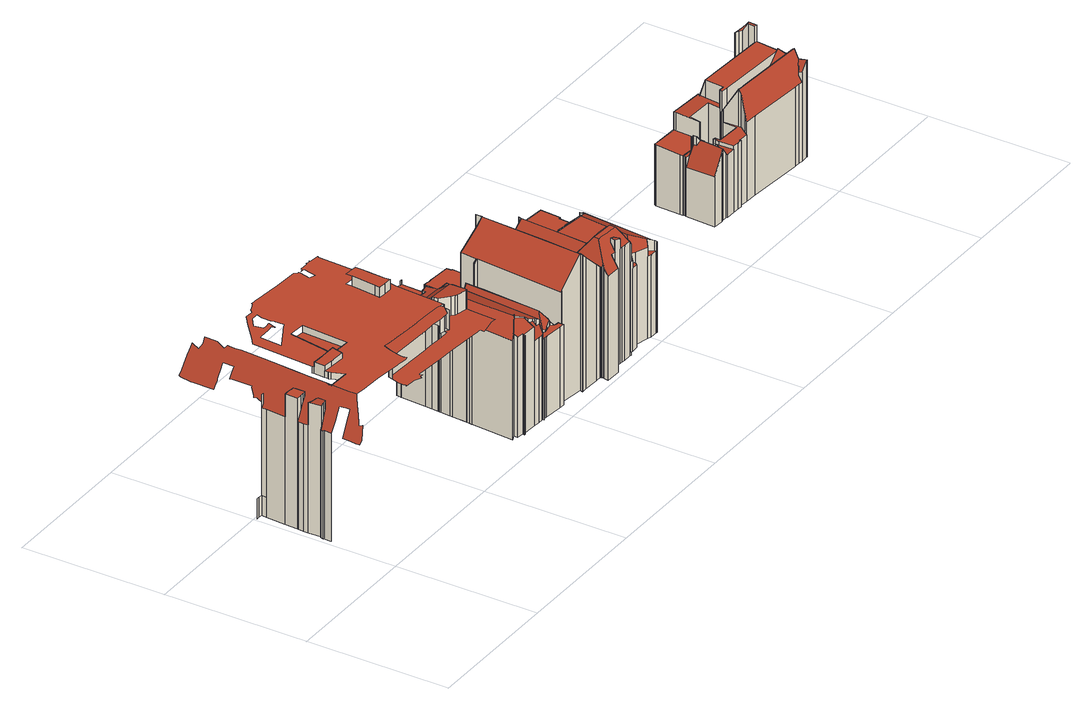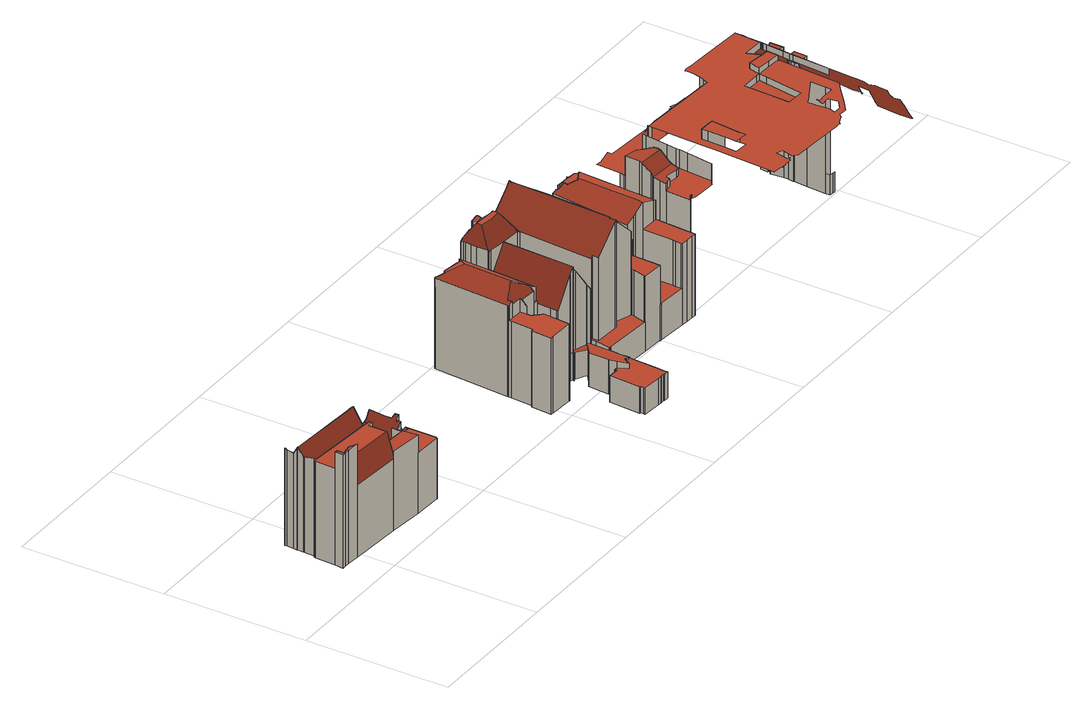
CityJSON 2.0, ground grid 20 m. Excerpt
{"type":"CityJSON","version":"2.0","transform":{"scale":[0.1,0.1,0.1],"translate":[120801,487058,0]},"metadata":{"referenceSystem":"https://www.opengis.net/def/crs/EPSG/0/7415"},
"CityObjects":{
"building1":{"type":"Building","attributes":{"dak_type":"slanted","data_area":2191.54,"data_coverage":0.922,"geconstateerd":false,"gid":14482971,"h_dak_50p":20.48,"h_dak_70p":23.09,"h_dak_max":25.31,"h_dak_min":1.17,"h_maaiveld":0.557,"kas_warenhuis":false,"lod11_replace":false,"ondergronds_type":"above ground","oorspronkelijkbouwjaar":1956,"pw_actueel":"yes","pw_bron":"ahn3","reconstructie_methode":"tudelft3d-geoflow","reconstruction_skipped":false,"rmse_lod12":7.93,"rmse_lod13":3.22,"rmse_lod22":0.516,"rn":1,"status":"Pand in gebruik","t_run":7110.3,"val3dity_codes_lod12":"[104]","val3dity_codes_lod13":"[104]","val3dity_codes_lod22":"[303]"},"children":["building1-1"]},
"building1-1":{"type":"BuildingPart","parents":["building1"],"geometry":[{"type":"MultiSurface","lod":"2.2","boundaries":[[[0,1,2,3]],[[4,5,1,0]],[[6,7,5,4]],[[8,9,7,6]],[[10,11,12,9,8,13]],[[13,8,14,15]],[[14,16,15]],[[17,18,12,11]],[[19,20,11,10]],[[21,22,18,17]],[[15,16,23,24]],[[25,26,27,19,10,13,15,24]],[[28,29,22,21]],[[29,28,30]],[[24,23,31,25]],[[27,32,20,19]],[[30,28,33,34]],[[35,36,37,29,30]],[[25,31,38,26]],[[26,38,32,27]],[[39,40,36,35]],[[34,33,41,42]],[[43,44,45,46]],[[47,48,40,39]],[[49,50,51,37,36]],[[35,30,34,42,52,53,54,55,56,57,47,39]],[[42,41,58,52]],[[57,59,48,47]],[[46,45,60,61]],[[62,63,64,65]],[[65,64,66,67]],[[52,58,68,53]],[[67,66,69,70]],[[61,60,51,50]],[[71,61,50,49]],[[56,72,59,57]],[[70,69,73,74]],[[53,68,75,54]],[[55,76,72,56]],[[77,71,78,79]],[[75,68,58,41,33,28,21,17,11,20,32,38,31,23,16,14,8,6,4,0,3,80,81,82,83,84,85,86,87,88,89,90,91,92,93,94,95,96,97,98,99,100,101,102,103,104,105,62,65,67,70,74,106,107,108,109,110,111,112,113,114,115,116,117,118,119,120,121,122,123,124,125,126,127,128,129,130,131,132,133,134,135,136,137,138,139,140,141,142,143,144,145,146,147,148,78,71,49,36,40,48,59,72,76,149]],[[54,75,149,55]],[[149,76,55]],[[74,73,150,106]],[[106,150,151,107]],[[152,153,63,62]],[[107,151,154,108]],[[108,154,155,109]],[[156,157,158,159]],[[159,158,160,161]],[[162,163,157,156]],[[161,160,153,152]],[[164,165,166,163,162,167]],[[168,169,166,165]],[[167,162,170,171]],[[172,173,165,164]],[[167,171,174,175,172,164]],[[171,170,176,174]],[[175,177,173,172]],[[174,176,177,175]],[[177,178,179,180]],[[181,182,178,177]],[[180,179,183,184]],[[185,186,182,181]],[[183,179,178,182,186,187]],[[188,189,190,191,192]],[[192,191,193]],[[191,190,194,195]],[[196,187,186,185]],[[195,194,197,198]],[[199,200,201,202,203,204,205,206,207,208,209,210,211,212,213,214,215,216,217,218,219,220,221,222,223,224,225,226,227,228,229,230,231,232,233,234,235,236,168,165,173,177,176,170,162,156,159,161,152,62,105,104,103,102,237,238,239,240,241,242,243,244,245,246,247,248,249,188,192,193,250,251,252,253,254,255,256,257,258,259,260,261,262,263],[264,265,266,267,268,269,270,271,272,273,274],[275,276,277,278,279,280,281,282,283,284,285,286,287,288,289,290,291,292,293,294,295,296,297,298,299,300,301,302,303],[177,180,184,196,185,181]],[[304,305,254,253,252,251,250,193,191,195,198,306,307]],[[308,270,269,309]],[[310,311,312,313,314,315,316,197,194,190,189,317,318,319,320,321,322,323,324,325,326,327,328,329,330,331,332,333,334,335,336,337,338,339,340,341,342,343,344,345,346,347,348,349,350,351,352,353,354,355,356,357,358,359,360,361,362,363,364,365,366,367,368,369,370,371]],[[309,269,268,372]],[[305,313,373,254]],[[254,373,374,255]],[[374,373,313]],[[255,374,313,305,375]],[[376,271,270,308]],[[377,311,310,378]],[[372,268,267,379]],[[378,310,371,380]],[[381,382,383,376,308,309,372,379,384,385,386]],[[379,267,266,384]],[[384,266,265,385]],[[380,371,370,387]],[[387,370,369,388]],[[388,369,368,389]],[[390,347,346,391]],[[392,348,347,390]],[[393,349,348,392]],[[391,346,345,394]],[[395,350,349,393]],[[389,368,367,396]],[[397,351,350,395]],[[394,345,344,398]],[[399,352,351,397]],[[398,344,343,400]],[[401,353,352,399]],[[396,367,366,402]],[[391,394,398,400,403,404,405,406,407,393,392,390]],[[400,343,342,403]],[[408,354,353,401]],[[339,409,410,340]],[[403,342,341,404]],[[340,410,411,341]],[[404,341,411,412,405]],[[413,414,415,416,417,397,395,393,407,406]],[[416,415,418,419,420,421,408,401,399,397,417]],[[405,412,422,406]],[[421,355,354,408]],[[406,422,423,413]],[[413,423,424,414]],[[420,356,355,421]],[[414,424,425,415]],[[415,425,426,418]],[[419,357,356,420]],[[418,426,427,357,419]],[[357,427,428,358]],[[429,360,359,430]],[[430,359,358,431]],[[431,358,428,432,433]]],"semantics":{"surfaces":[{"type":"WallSurface","on_footprint_edge":true},{"type":"WallSurface","on_footprint_edge":false},{"type":"RoofSurface"}],"values":[0,0,0,0,0,1,1,0,1,0,1,2,0,0,1,1,1,0,1,1,1,1,0,1,0,2,1,1,0,1,1,1,1,0,1,1,1,1,1,1,2,1,1,1,1,1,1,1,1,1,1,1,1,1,1,1,2,1,1,1,1,1,1,1,2,1,1,1,1,1,2,2,1,2,1,1,1,2,1,1,1,1,1,2,1,1,1,1,1,1,1,1,1,1,1,1,1,1,1,1,1,2,1,1,0,1,0,0,2,2,0,1,0,0,1,0,0,1,0,0,1,1,0]}}]},
"building2":{"type":"Building","attributes":{"dak_type":"slanted","data_area":121.16,"data_coverage":0.764,"geconstateerd":false,"gid":16989285,"h_dak_50p":13.9,"h_dak_70p":15.12,"h_dak_max":15.98,"h_dak_min":5.59,"h_maaiveld":0.616,"kas_warenhuis":false,"lod11_replace":false,"ondergronds_type":"above ground","oorspronkelijkbouwjaar":1005,"pw_actueel":"yes","pw_bron":"ahn3","reconstructie_methode":"tudelft3d-geoflow","reconstruction_skipped":false,"rmse_lod12":3.34,"rmse_lod13":1.55,"rmse_lod22":0.147,"rn":1,"status":"Pand in gebruik","t_run":275.49,"val3dity_codes_lod12":"[]","val3dity_codes_lod13":"[]","val3dity_codes_lod22":"[]"},"children":["building2-1"]},
"building2-1":{"type":"BuildingPart","parents":["building2"],"geometry":[{"type":"Solid","lod":"2.2","boundaries":[[[[434,435,436,437,438,439,440,441,442,443,444,445,446,447,448,449,450,451,452,453,454,455,456,457,458,459,460,461,462,463,464,465,466,467,468,469,470,471,472,473,474,475,476]],[[477,478,479]],[[480,436,435,481]],[[481,435,434,482]],[[483,442,441,484]],[[485,475,474,486]],[[487,457,456,488]],[[489,462,461,490]],[[488,456,455,491]],[[492,493,494,495]],[[496,440,439,497,498]],[[486,474,473,499]],[[500,464,463,501]],[[502,503,504,505]],[[506,507,503,502]],[[508,472,471,509]],[[482,434,476,510]],[[511,438,437,512]],[[513,514,515,516]],[[517,518,519,520,521]],[[520,519,522,523]],[[524,448,447,515]],[[525,449,448,524]],[[526,443,442,483]],[[527,528,529]],[[530,531,529]],[[516,515,447,446,532]],[[533,453,452,534]],[[523,522,493,492]],[[495,494,535,536]],[[498,497,537,538]],[[538,537,539,540]],[[534,452,451,541]],[[541,451,450,542]],[[491,455,454,535]],[[543,544,545,546]],[[544,459,458,547]],[[510,476,475,485]],[[548,549,550,551]],[[552,553,554]],[[555,556,557,558]],[[559,560,556,555,561]],[[542,450,449,525]],[[562,563,564,565,505,566]],[[567,460,459,544,543]],[[521,520,568,569]],[[565,564,570]],[[571,572,570]],[[573,445,444,574]],[[558,557,540,575]],[[561,555,576]],[[512,437,436,480,577]],[[578,579,580,581]],[[479,478,563,562]],[[582,583,528,527]],[[497,439,438,511]],[[584,585,586]],[[575,540,539,587,588]],[[574,444,443,526]],[[577,480,579,578]],[[589,590,518,517]],[[566,505,504,590,589]],[[569,568,514,513]],[[547,458,457,487]],[[581,580,564,563]],[[551,550,591,592]],[[588,587,552,554]],[[554,553,478,477]],[[490,461,460,567]],[[532,446,445,573]],[[586,585,560,559]],[[484,441,440,496]],[[572,571,593,594]],[[594,593,595,596]],[[596,595,549,548]],[[499,473,472,508]],[[597,465,464,500]],[[598,466,465,597]],[[599,467,466,598]],[[546,545,507,506]],[[592,591,600,601]],[[601,600,531,530]],[[583,470,469,602]],[[509,471,470,583,582]],[[603,468,467,599]],[[602,469,468,603]],[[536,535,454,453,533]],[[501,463,462,489]],[[497,511,512,577,578,581,563,478,553,552,587,539,537]],[[518,590,504,503,507,545,544,547,487,488,491,535,494,493,522,519]],[[604,605,576,555,558,575,588,554,477,479,562,566,589,517,521,606]],[[561,576,605,604,606,521,569,513,516,532,573,607,584,586,559]],[[556,560,585,584,607,573,574,526,483,484,496,498,538,540,557]],[[594,608,609,610,611,612,613,489,490,567,543,546,506,502,505,565,570,572]],[[548,551,592,614,615,609,608,594,596]],[[598,597,500,501,489,613,612,611,610,609,615,614,592,601,530,529,528,583,602,603,599]],[[509,582,527,529,531,600,591,550,549,595,593,571,570,564,580,579,480,481,482,510,485,486,499,508]],[[520,523,492,495,536,533,534,541,542,525,524,515,514,568]]]],"semantics":{"surfaces":[{"type":"GroundSurface"},{"type":"WallSurface","on_footprint_edge":false},{"type":"WallSurface","on_footprint_edge":true},{"type":"RoofSurface"}],"values":[[0,1,2,2,2,2,2,2,2,1,2,2,2,1,1,2,2,2,1,1,1,2,2,2,1,1,2,2,1,1,1,1,2,2,2,1,2,2,1,1,1,1,2,1,2,1,1,1,2,1,1,2,1,1,1,2,1,1,2,1,1,1,1,2,1,1,1,1,2,2,1,2,1,1,1,2,2,2,2,1,1,1,2,2,2,2,2,2,3,3,3,3,3,3,3,3,3,3]]}}]},
"building3":{"type":"Building","attributes":{"dak_type":"slanted","data_area":125.99,"data_coverage":0.884,"geconstateerd":false,"gid":14483320,"h_dak_50p":17.8,"h_dak_70p":18.67,"h_dak_max":21.14,"h_dak_min":4.75,"h_maaiveld":0.685,"kas_warenhuis":false,"lod11_replace":false,"ondergronds_type":"above ground","oorspronkelijkbouwjaar":1005,"pw_actueel":"yes","pw_bron":"ahn3","reconstructie_methode":"tudelft3d-geoflow","reconstruction_skipped":false,"rmse_lod12":5,"rmse_lod13":1.12,"rmse_lod22":0.121,"rn":1,"status":"Pand in gebruik","t_run":194.54,"val3dity_codes_lod12":"[]","val3dity_codes_lod13":"[]","val3dity_codes_lod22":"[]"},"children":["building3-1"]},
"building3-1":{"type":"BuildingPart","parents":["building3"],"geometry":[{"type":"Solid","lod":"2.2","boundaries":[[[[616,617,618,619,620,621,622,623,624,625,626,627,628,629,630,631,632,633,634,635,636,637,638,639]],[[640,638,637,641]],[[642,639,638,640]],[[643,633,632,644]],[[644,632,631,645,646]],[[641,637,636,647]],[[646,645,648,649]],[[650,616,639,642]],[[651,652,653,654]],[[649,648,655]],[[655,648,656,657]],[[658,619,618,659]],[[659,618,617,660]],[[661,621,620,662]],[[663,625,624,664]],[[665,629,628,666]],[[666,628,627,667]],[[668,630,629,665]],[[669,670,671,672]],[[673,674,675,676]],[[676,675,652,651]],[[645,631,630,668]],[[677,622,621,661]],[[664,624,623,678]],[[679,680,662,681]],[[682,635,634,683]],[[647,636,635,682]],[[683,634,633,643]],[[684,669,685,686]],[[654,653,670,669,684]],[[672,671,687,688]],[[688,687,689,690]],[[657,656,674,673]],[[667,627,626,691]],[[660,617,616,650]],[[678,623,622,677]],[[686,685,680,679]],[[692,691,626,625,663]],[[690,689,691,692]],[[681,662,620,619,658]],[[693,651,654,684,686,679,681,658,659,660,650,694,695]],[[672,688,690,692,663,664,678,677,661,662,680,685,669]],[[666,667,691,689,687,671,670,653,652,675,674,656,648,645,668,665]],[[657,673,676,651,693,695,694,650,642,640,641,647,682,683,643,644,646,649,655]]]],"semantics":{"surfaces":[{"type":"GroundSurface"},{"type":"WallSurface","on_footprint_edge":true},{"type":"WallSurface","on_footprint_edge":false},{"type":"RoofSurface"}],"values":[[0,1,1,1,1,1,2,1,2,2,2,1,1,1,1,1,1,1,2,2,2,1,1,1,2,1,1,1,2,2,2,2,2,1,1,1,2,1,2,1,3,3,3,3]]}}]},
"building4":{"type":"Building","attributes":{"dak_type":"slanted","data_area":114.53,"data_coverage":0.864,"geconstateerd":false,"gid":17598503,"h_dak_50p":13.79,"h_dak_70p":15.55,"h_dak_max":18.93,"h_dak_min":4.31,"h_maaiveld":0.749,"kas_warenhuis":false,"lod11_replace":false,"ondergronds_type":"above ground","oorspronkelijkbouwjaar":1005,"pw_actueel":"yes","pw_bron":"ahn3","reconstructie_methode":"tudelft3d-geoflow","reconstruction_skipped":false,"rmse_lod12":6.41,"rmse_lod13":1.61,"rmse_lod22":0.154,"rn":1,"status":"Pand in gebruik","t_run":325.59,"val3dity_codes_lod12":"[]","val3dity_codes_lod13":"[]","val3dity_codes_lod22":"[]"},"children":["building4-1"]},
"building4-1":{"type":"BuildingPart","parents":["building4"],"geometry":[{"type":"Solid","lod":"2.2","boundaries":[[[[696,697,631,698,699,700,701,702,703,704,705,706,707,708,709,710,711,712,713,714,715,716,717,718,719,720,721,722,723,724,725,726,727,728,729,730,731,732,733,734,735,736,737,738,739,740,741,742,743,744,745,746,747,748,749,750,751,752,753,754,755,756,757,758]],[[759,745,744,760]],[[761,762,763,764]],[[765,716,715,766]],[[767,708,707,768]],[[769,770,746,745,759,771]],[[772,748,747,773]],[[774,724,723,775]],[[775,723,722,776]],[[771,759,777,778]],[[779,739,738,780]],[[781,749,748,772]],[[760,744,743,782]],[[783,784,785,786]],[[787,788,789,790]],[[782,743,742,791]],[[791,742,741,792]],[[792,741,740,793]],[[794,734,733,795]],[[796,736,735,797,798]],[[799,752,751,800]],[[800,751,750,801]],[[802,712,711,803]],[[786,785,804,805]],[[793,740,739,779]],[[806,705,704,807]],[[808,753,752,799]],[[809,754,753,808]],[[773,747,746,770]],[[764,763,770,769]],[[810,731,730,811]],[[811,730,729,812]],[[813,814,815,816]],[[817,699,698,818]],[[819,756,755,820]],[[805,804,821,822]],[[823,824,825]],[[797,735,734,794]],[[824,823,784,783]],[[826,737,736,796]],[[827,828,829,830]],[[831,703,702,832]],[[820,755,754,809]],[[833,757,756,819]],[[822,821,758,757,833]],[[807,704,703,831]],[[834,706,705,806]],[[835,836,837,838]],[[839,840,836,835]],[[841,842,840,839]],[[843,844,842,841]],[[845,701,700,846]],[[847,848,849,850]],[[851,721,720,848,847]],[[848,720,719,852]],[[852,719,718,853]],[[854,717,716,765]],[[855,810,856,857]],[[795,733,732,858]],[[768,707,706,834]],[[859,709,708,767]],[[803,711,710,860]],[[860,710,709,859]],[[853,718,717,854]],[[846,700,699,817]],[[861,862,863,864]],[[865,866,862,861]],[[867,863,868,869]],[[864,863,867,870]],[[871,872,866,865]],[[857,856,872,871]],[[816,815,725,724,774]],[[873,726,725,815]],[[790,789,631,697,874]],[[874,697,696,875]],[[876,877,788,787]],[[870,867,877,876]],[[875,696,758,821]],[[878,832,702,701,845]],[[858,732,731,810,855]],[[776,722,721,851]],[[869,868,814,813]],[[879,727,726,873]],[[812,729,728,880]],[[880,728,727,879]],[[818,698,631,789]],[[830,829,825]],[[881,882,832,878]],[[838,837,882,881]],[[801,750,749,781]],[[883,714,713,884]],[[766,715,714,883]],[[884,713,712,802]],[[850,849,844,843]],[[798,797,828,827]],[[780,738,737,826]],[[885,886,762,761]],[[887,888,886,885]],[[778,777,888,887]],[[889,890,891,892,893,894,791,792,793,779,780,826,796,895,896]],[[893,892,891,890,897,898,899,900,901,902,903,904,905,799,800,801,781,772,773,770,763,762,886,888,777,759,760,782,791,894]],[[798,827,830,825,824,783,906,907,908,909,910,911,912,889,896,895,796]],[[833,819,820,809,808,799,905,904,913,907,906,783,786,805,822]],[[806,807,831,832,882,837,836,840,842,844,849,848,852,853,854,765,766,883,884,802,803,860,859,767,768,834]],[[864,870,876,787,790,874,875,821,804,785,784,823,825,914,865,861]],[[846,817,818,789,788,877,867,869,813,816,774,775,776,851,847,850,843,841,839,835,838,881,878,845]],[[855,857,871,865,914,825,829,828,797,794,795,858]],[[866,872,856,810,811,812,880,879,873,815,814,868,863,862]],[[902,901,900,899,898,897,890,889,912,911,910,909,908,907,913,904,903]],[[778,887,885,761,764,769,771]]]],"semantics":{"surfaces":[{"type":"GroundSurface"},{"type":"WallSurface","on_footprint_edge":true},{"type":"WallSurface","on_footprint_edge":false},{"type":"RoofSurface"}],"values":[[0,1,2,1,1,1,1,1,1,2,1,1,1,2,2,1,1,1,1,1,1,1,1,2,1,1,1,1,1,2,1,1,2,1,1,2,2,1,2,1,2,1,1,1,1,1,1,2,2,2,2,1,2,1,1,1,1,2,1,1,1,1,1,1,1,2,2,2,2,2,2,1,1,1,1,2,2,1,1,1,1,2,1,1,1,1,2,2,2,1,1,1,1,2,2,1,2,2,2,3,3,3,3,3,3,3,3,3,3,3]]}}]},
"building5":{"type":"Building","attributes":{"dak_type":"slanted","data_area":65.52,"data_coverage":0.816,"geconstateerd":false,"gid":17598280,"h_dak_50p":14.44,"h_dak_70p":14.78,"h_dak_max":15.61,"h_dak_min":11.95,"h_maaiveld":1.33,"kas_warenhuis":false,"lod11_replace":false,"ondergronds_type":"above ground","oorspronkelijkbouwjaar":1005,"pw_actueel":"yes","pw_bron":"ahn3","reconstructie_methode":"tudelft3d-geoflow","reconstruction_skipped":false,"rmse_lod12":1.54,"rmse_lod13":2.24,"rmse_lod22":0.266,"rn":1,"status":"Pand in gebruik","t_run":149.98,"val3dity_codes_lod12":"[]","val3dity_codes_lod13":"[]","val3dity_codes_lod22":"[]"},"children":["building5-1"]},
"building5-1":{"type":"BuildingPart","parents":["building5"],"geometry":[{"type":"Solid","lod":"2.2","boundaries":[[[[915,916,917,918,919,920,921,922,923,924,925,926,927,928,929,930,931,932,933,934,935,936,937,938,939,940,941,942,943]],[[944,939,938,945]],[[945,938,937,946]],[[947,919,918,948]],[[949,950,948,951]],[[952,953,954]],[[955,920,919,947]],[[956,921,920,955,957]],[[958,959,960,961]],[[959,917,916,962]],[[951,948,918,917,959,958]],[[963,915,943,964]],[[965,925,924,966,967]],[[968,934,933,969]],[[946,937,936,970]],[[971,972,973,974]],[[974,973,926,925,965]],[[975,976,977,978,979]],[[980,942,941,981]],[[953,952,982]],[[979,978,983]],[[984,940,939,944]],[[985,984,976,975]],[[981,941,940,984,985]],[[970,936,935,986]],[[987,929,928,988]],[[988,928,927,989]],[[989,927,926,973]],[[990,923,922,991]],[[986,935,934,968]],[[957,955,950,949]],[[992,932,931,993]],[[994,991,922,921,956]],[[995,996,991,994]],[[997,998,996,995,999]],[[999,995,982]],[[966,924,923,990]],[[967,966,998,997]],[[1000,930,929,987]],[[993,931,930,1000]],[[1001,1002,964,1003]],[[962,916,915,963]],[[961,960,1002,1001]],[[1003,964,943,942,980]],[[978,977,972,971]],[[969,933,932,992]],[[949,951,958,961,1004]],[[954,1005,983,978,971,974,965,967,997,999,982,952]],[[950,955,947,948]],[[995,994,956,957,949,1004,1006,953,982]],[[996,998,966,990,991]],[[1002,960,959,962,963,964]],[[961,1001,1003,980,981,985,975,979,983,1005,954,953,1006,1004]],[[1000,987,988,989,973,972,977,976,984,944,945,946,970,986,968,969,992,993]]]],"semantics":{"surfaces":[{"type":"GroundSurface"},{"type":"WallSurface","on_footprint_edge":true},{"type":"WallSurface","on_footprint_edge":false},{"type":"RoofSurface"}],"values":[[0,1,1,1,2,2,1,1,2,1,1,1,1,1,1,2,1,2,1,2,2,1,2,1,1,1,1,1,1,1,2,1,1,2,2,2,1,2,1,1,2,1,2,1,2,1,3,3,3,3,3,3,3,3]]}}]},
"building6":{"type":"Building","attributes":{"dak_type":"slanted","data_area":61.42,"data_coverage":0.791,"geconstateerd":false,"gid":17598272,"h_dak_50p":13.33,"h_dak_70p":14.17,"h_dak_max":15.93,"h_dak_min":7.83,"h_maaiveld":1.16,"kas_warenhuis":false,"lod11_replace":false,"ondergronds_type":"above ground","oorspronkelijkbouwjaar":1005,"pw_actueel":"yes","pw_bron":"ahn3","reconstructie_methode":"tudelft3d-geoflow","reconstruction_skipped":false,"rmse_lod12":2.34,"rmse_lod13":1.07,"rmse_lod22":0.102,"rn":1,"status":"Pand in gebruik","t_run":173.21,"val3dity_codes_lod12":"[]","val3dity_codes_lod13":"[]","val3dity_codes_lod22":"[]"},"children":["building6-1"]},
"building6-1":{"type":"BuildingPart","parents":["building6"],"geometry":[{"type":"Solid","lod":"2.2","boundaries":[[[[1007,1008,1009,1010,1011,1012,1013,1014,1015,1016,1017,1018,1019,1020,1021,1022,1023,1024,1025,1026,1027,1028,1029,1030,1031,1032,1033,1034,1035,1036,1037,1038,1039,1040,1041,1042,1043,1044,1045,1046,1047,1048,1049]],[[1050,1019,1018,1051]],[[1052,1053,1054,1055]],[[1056,1057,1053,1052]],[[1058,1059,1060]],[[1061,1039,1038,1062]],[[1063,1022,1021,1064]],[[1065,1046,1045,1066]],[[1067,1029,1028,1068]],[[1069,1048,1047,1070,1071]],[[1071,1070,1072,1073]],[[1074,1024,1023,1075]],[[1076,1077,1059,1058]],[[1078,1020,1019,1050]],[[1064,1021,1020,1078]],[[1079,1049,1048,1069]],[[1080,1031,1030,1081]],[[1082,1044,1043,1083]],[[1084,1067,1085,1086]],[[1087,1088,1089,1090,1091]],[[1068,1028,1027,1092]],[[1090,1089,1077,1076]],[[1093,1037,1036,1094]],[[1062,1038,1037,1093]],[[1095,1096,1075,1097]],[[1098,1008,1007,1099]],[[1099,1007,1049,1079]],[[1100,1032,1031,1080]],[[1094,1036,1035,1101,1102]],[[1103,1017,1016,1104]],[[1105,1010,1009,1106]],[[1107,1051,1018,1017,1103]],[[1055,1054,1051,1107]],[[1104,1016,1015,1108]],[[1109,1110,1111,1112]],[[1112,1111,1113,1114,1115]],[[1114,1113,1116]],[[1117,1033,1032,1100]],[[1118,1119,1120,1121]],[[1122,1123,1119,1118]],[[1108,1015,1014,1120]],[[1124,1010,1105]],[[1125,1011,1010,1124,1105]],[[1105,1124,1123,1122]],[[1106,1009,1008,1098]],[[1126,1041,1040,1127]],[[1128,1129,1130]],[[1091,1090,1131,1132]],[[1102,1101,1110,1109]],[[1092,1027,1026,1133]],[[1115,1114,1129,1128]],[[1101,1035,1034,1134]],[[1135,1136,1057,1056]],[[1070,1047,1046,1065]],[[1073,1072,1137]],[[1133,1026,1025,1138]],[[1066,1045,1044,1082,1139]],[[1139,1082,1136,1135]],[[1081,1030,1029,1067,1084]],[[1086,1085,1116]],[[1138,1025,1024,1074]],[[1097,1075,1023,1022,1063]],[[1140,1013,1012,1141]],[[1121,1120,1014,1013,1140]],[[1141,1012,1011,1125]],[[1132,1131,1096,1095]],[[1134,1034,1033,1117]],[[1127,1040,1039,1061]],[[1142,1143,1088,1087]],[[1144,1126,1143,1142]],[[1145,1042,1041,1126,1144]],[[1083,1043,1042,1145]],[[1091,1132,1095,1097,1063,1064,1078,1050,1051,1054,1053,1057,1136,1082,1083,1145,1144,1142,1087]],[[1130,1129,1114,1116,1085,1067,1068,1092,1133,1146,1147]],[[1073,1137,1099,1079,1069,1071]],[[1137,1072,1070,1065,1066,1139,1135,1056,1148,1149,1150,1151,1098,1099]],[[1103,1104,1108,1120,1119,1123,1124,1105,1106,1098,1151,1150,1149,1148,1056,1052,1055,1107]],[[1152,1074,1075,1096,1131,1090,1076,1058,1060]],[[1141,1125,1105,1122,1118,1121,1140]],[[1134,1117,1100,1080,1081,1084,1086,1116,1113,1111,1110,1101]],[[1089,1088,1143,1126,1127,1061,1062,1093,1094,1102,1109,1112,1115,1128,1130,1147,1146,1133,1138,1074,1152,1060,1059,1077]]]],"semantics":{"surfaces":[{"type":"GroundSurface"},{"type":"WallSurface","on_footprint_edge":true},{"type":"WallSurface","on_footprint_edge":false},{"type":"RoofSurface"}],"values":[[0,1,2,2,2,1,1,1,1,1,2,1,2,1,1,1,1,1,2,2,1,2,1,1,2,1,1,1,1,1,1,1,2,1,2,2,2,1,2,2,1,1,1,2,1,1,2,2,2,1,2,1,2,1,2,1,1,2,1,2,1,1,1,1,1,2,1,1,2,2,1,1,3,3,3,3,3,3,3,3,3]]}}]},
"building7":{"type":"Building","attributes":{"dak_type":"multiple horizontal","data_area":58.55,"data_coverage":0.788,"geconstateerd":false,"gid":17598274,"h_dak_50p":14.54,"h_dak_70p":14.59,"h_dak_max":17.08,"h_dak_min":9.33,"h_maaiveld":1.13,"kas_warenhuis":false,"lod11_replace":false,"ondergronds_type":"above ground","oorspronkelijkbouwjaar":1005,"pw_actueel":"yes","pw_bron":"ahn3","reconstructie_methode":"tudelft3d-geoflow","reconstruction_skipped":false,"rmse_lod12":2.64,"rmse_lod13":2.23,"rmse_lod22":0.108,"rn":1,"status":"Pand in gebruik","t_run":118.49,"val3dity_codes_lod12":"[]","val3dity_codes_lod13":"[]","val3dity_codes_lod22":"[]"},"children":["building7-1"]},
"building7-1":{"type":"BuildingPart","parents":["building7"],"geometry":[{"type":"Solid","lod":"2.2","boundaries":[[[[1153,1154,1155,1156,1157,1158,1159,1160,1161,1162,1163,1164,1165,1166,1167,1168,1169,1170,1171,1172,1173,1174,1175,1176]],[[1177,1178,1179]],[[1180,1155,1154,1181]],[[1182,1165,1164,1183,1184]],[[1185,1186,1168,1167,1187]],[[1188,1169,1168,1186]],[[1189,1173,1172,1190]],[[1191,1170,1169,1188]],[[1192,1171,1170,1191]],[[1193,1162,1161,1194]],[[1178,1177,1163,1162,1193,1195]],[[1196,1197,1198,1199]],[[1183,1164,1163,1177]],[[1200,1201,1179]],[[1202,1203,1204,1205]],[[1206,1175,1174,1204]],[[1207,1208,1186,1185]],[[1199,1198,1208,1207]],[[1181,1154,1153,1209]],[[1080,1157,1156,1210]],[[1205,1204,1174,1173,1189]],[[1211,1176,1175,1206]],[[1212,1209,1153,1176,1211]],[[1184,1183,1213,1214]],[[1201,1200,1203,1202]],[[1195,1193,1215,1216]],[[1210,1156,1155,1180]],[[1217,1158,1157,1080]],[[1194,1161,1160,1218]],[[1218,1160,1159,1219]],[[1190,1172,1171,1192]],[[1214,1213,1197,1196]],[[1219,1159,1158,1217]],[[1187,1167,1166,1220]],[[1220,1166,1165,1182]],[[1216,1215,1209,1212]],[[1184,1214,1196,1199,1207,1185,1187,1220,1182]],[[1190,1192,1191,1188,1186,1208,1201,1202,1205,1189]],[[1197,1213,1183,1177,1179,1201,1208,1198]],[[1209,1215,1193,1194,1218,1219,1217,1080,1210,1180,1181]],[[1216,1212,1211,1206,1204,1203,1200,1179,1178,1195]]]],"semantics":{"surfaces":[{"type":"GroundSurface"},{"type":"WallSurface","on_footprint_edge":false},{"type":"WallSurface","on_footprint_edge":true},{"type":"RoofSurface"}],"values":[[0,1,2,2,2,2,2,2,2,2,2,1,2,1,1,2,1,1,2,2,2,2,2,1,1,1,2,2,2,2,2,1,2,2,2,1,3,3,3,3,3]]}}]}
},
"vertices":[
[9,105,158],[9,105,6],[8,95,6],[8,95,158],[8,106,157],[8,106,6],[9,110,157],[9,110,6],[11,110,161],[11,110,6],[10,128,189],[10,128,158],[10,128,6],[11,110,190],[16,111,169],[16,111,190],[16,111,170],[10,135,157],[10,135,6],[17,126,189],[17,126,169],[11,142,157],[11,142,6],[22,112,179],[22,112,190],[24,113,190],[25,124,189],[23,125,189],[11,144,157],[11,144,6],[11,144,189],[24,113,183],[23,125,179],[18,144,169],[18,144,189],[12,162,189],[12,162,157],[12,162,6],[25,124,184],[17,162,189],[17,162,165],[23,144,178],[23,144,189],[5,197,34],[5,197,6],[8,197,6],[8,197,34],[19,162,189],[19,162,169],[14,189,157],[14,189,34],[14,189,6],[27,144,189],[29,145,189],[29,158,189],[29,161,189],[24,161,189],[23,162,189],[27,144,184],[23,162,176],[14,196,6],[14,196,34],[37,112,205],[37,112,196],[37,113,196],[37,113,205],[37,114,196],[37,114,205],[29,145,187],[37,116,196],[37,116,205],[14,196,157],[24,161,177],[38,121,196],[38,121,205],[29,158,186],[29,161,185],[14,196,176],[17,196,162],[17,196,176],[17,94,172],[17,94,173],[25,94,187],[25,84,188],[25,80,188],[25,79,188],[15,78,172],[7,78,157],[6,66,157],[6,65,157],[5,58,157],[5,53,157],[8,52,162],[12,54,170],[17,56,177],[17,57,176],[16,59,176],[16,61,175],[17,62,177],[23,66,186],[25,68,190],[32,74,201],[35,76,205],[35,80,205],[35,87,205],[36,93,205],[39,145,205],[40,155,205],[40,160,205],[44,213,205],[46,246,205],[46,254,205],[47,263,205],[47,265,205],[45,268,201],[48,280,205],[49,294,205],[49,298,205],[45,298,198],[41,302,191],[44,313,194],[41,313,190],[36,315,181],[30,316,170],[27,317,164],[23,318,158],[22,315,157],[21,300,156],[21,299,156],[19,267,157],[21,267,160],[25,266,167],[26,266,168],[27,266,170],[31,265,178],[36,265,187],[35,248,187],[31,249,180],[28,250,173],[27,250,173],[27,247,174],[27,237,174],[26,217,175],[25,217,174],[22,213,168],[21,212,166],[20,211,164],[20,207,165],[19,206,165],[29,161,186],[39,145,196],[40,155,196],[67,111,205],[67,111,196],[40,160,196],[44,213,196],[59,131,205],[59,131,196],[59,130,196],[59,130,205],[60,128,196],[60,128,205],[59,136,205],[59,136,196],[60,151,212],[60,151,205],[60,151,196],[59,136,212],[60,154,205],[60,154,196],[72,135,205],[72,135,212],[78,150,212],[78,150,205],[94,133,213],[98,149,213],[94,133,205],[98,149,205],[98,149,196],[100,160,196],[100,160,205],[104,149,205],[104,149,196],[109,214,196],[109,214,205],[129,148,204],[129,148,196],[133,213,195],[141,92,204],[141,92,165],[143,98,165],[143,98,190],[143,98,204],[146,106,204],[148,97,165],[148,97,190],[133,213,205],[218,94,165],[218,94,191],[264,282,204],[262,282,204],[262,284,204],[261,284,204],[260,283,204],[259,283,204],[257,284,204],[256,284,204],[255,284,204],[255,283,204],[254,283,204],[242,283,204],[242,281,204],[237,280,204],[242,279,204],[240,270,204],[238,260,204],[229,264,204],[233,279,204],[233,281,204],[231,281,204],[228,285,204],[203,286,204],[195,287,204],[150,290,205],[147,290,205],[143,291,205],[141,288,205],[131,284,205],[130,284,205],[125,279,205],[124,279,205],[120,280,205],[113,280,205],[111,278,205],[101,270,205],[76,249,205],[65,241,205],[47,75,205],[78,73,205],[114,70,204],[124,70,204],[127,69,204],[130,69,204],[134,69,204],[137,69,204],[137,70,204],[138,70,204],[138,73,204],[137,73,204],[138,81,204],[159,105,204],[203,102,204],[234,100,204],[253,99,204],[260,99,203],[265,98,203],[269,167,204],[270,175,204],[270,189,204],[271,201,204],[272,217,204],[275,279,204],[276,281,204],[266,282,204],[260,211,204],[259,201,204],[258,176,204],[258,168,204],[246,168,204],[236,169,204],[237,176,204],[241,211,204],[241,219,204],[255,218,204],[260,218,204],[111,227,205],[107,225,205],[92,217,205],[81,211,205],[83,239,205],[83,241,205],[86,241,205],[103,241,205],[110,242,205],[111,236,205],[113,242,205],[116,249,205],[116,250,205],[107,249,205],[103,249,205],[101,262,205],[113,271,205],[116,271,205],[120,271,205],[124,271,205],[121,263,205],[121,261,205],[121,251,205],[122,246,205],[122,243,205],[122,242,205],[122,233,205],[115,229,205],[114,229,205],[265,92,192],[265,96,200],[233,93,192],[252,92,192],[237,176,218],[236,169,218],[272,98,165],[271,93,165],[269,94,165],[265,96,165],[265,92,165],[252,92,165],[233,93,165],[138,81,165],[137,73,165],[138,73,165],[138,70,165],[137,70,165],[137,69,165],[152,68,165],[162,64,165],[164,67,165],[168,66,165],[167,70,165],[168,71,165],[188,69,165],[209,68,165],[235,66,165],[286,62,165],[291,62,165],[290,56,165],[311,60,165],[313,60,165],[320,59,165],[320,62,165],[322,93,165],[323,99,165],[323,101,165],[321,101,165],[307,104,165],[304,105,165],[300,109,165],[288,119,165],[287,124,165],[287,127,165],[287,128,165],[289,141,165],[289,145,165],[290,155,165],[295,156,165],[314,153,165],[316,159,165],[323,160,165],[327,161,165],[329,196,165],[328,196,165],[326,196,165],[320,198,165],[308,199,165],[299,199,165],[291,200,165],[286,200,165],[284,198,165],[279,195,165],[276,159,165],[275,147,165],[275,142,165],[274,129,165],[246,168,218],[260,99,164],[265,98,165],[265,96,203],[241,211,218],[271,93,193],[272,98,193],[258,168,218],[274,129,192],[260,218,218],[255,218,218],[241,219,218],[258,176,218],[259,201,218],[260,211,218],[275,142,191],[275,147,191],[276,159,191],[287,124,192],[288,119,192],[287,127,191],[287,128,191],[300,109,192],[289,141,181],[279,195,189],[289,145,178],[304,105,192],[290,155,176],[307,104,192],[295,156,176],[284,198,182],[321,101,192],[323,101,192],[324,121,192],[324,125,191],[323,125,191],[314,153,176],[322,93,6],[323,99,6],[323,101,6],[324,121,6],[325,138,182],[325,140,180],[326,142,178],[325,142,178],[322,143,178],[326,151,176],[327,161,175],[323,160,175],[316,159,175],[324,125,6],[325,138,6],[325,140,6],[326,142,6],[326,151,6],[327,161,6],[329,196,6],[326,196,171],[328,196,171],[329,196,171],[329,197,6],[329,197,171],
[377,26,6],[376,25,6],[376,27,6],[373,27,6],[368,27,6],[358,28,6],[336,29,6],[336,27,6],[335,27,6],[336,30,6],[326,31,6],[326,37,6],[318,33,6],[326,146,6],[329,186,6],[329,192,6],[330,204,6],[332,204,6],[337,203,6],[347,203,6],[357,202,6],[399,199,6],[401,199,6],[400,195,6],[398,161,6],[398,158,6],[398,152,6],[401,152,6],[403,152,6],[420,151,6],[425,150,6],[425,146,6],[420,74,6],[418,41,6],[418,38,6],[417,32,6],[417,31,6],[417,28,6],[417,25,6],[417,23,6],[409,24,6],[383,26,6],[379,26,6],[371,33,148],[371,33,138],[371,33,147],[376,27,119],[376,25,119],[377,26,119],[335,27,145],[336,27,145],[383,26,119],[409,24,119],[400,195,57],[401,199,57],[403,152,142],[401,152,139],[399,199,57],[357,193,120],[357,193,57],[357,200,57],[357,200,120],[336,29,145],[358,28,125],[358,28,145],[417,23,119],[425,150,105],[420,151,113],[388,149,117],[388,149,56],[388,144,56],[388,144,117],[396,149,130],[396,149,56],[417,25,119],[417,28,119],[379,26,119],[368,27,125],[373,27,125],[327,146,147],[327,146,120],[326,146,120],[326,146,146],[370,145,151],[370,145,56],[354,145,56],[354,145,120],[354,145,158],[356,188,57],[356,188,120],[329,186,120],[329,192,120],[336,30,146],[413,31,119],[413,31,114],[410,33,119],[409,33,120],[409,33,119],[318,33,145],[347,203,120],[337,203,120],[357,202,57],[357,202,120],[358,30,129],[358,30,146],[359,37,146],[359,37,149],[332,204,120],[330,204,120],[398,158,133],[398,158,56],[396,157,56],[396,157,130],[398,161,57],[393,33,121],[393,33,119],[396,34,119],[396,34,123],[369,35,144],[369,35,143],[369,35,148],[350,51,157],[350,51,155],[360,43,152],[360,43,153],[348,50,158],[348,50,155],[350,51,159],[376,32,145],[376,32,139],[376,32,119],[376,32,107],[388,144,143],[398,152,133],[332,146,120],[332,146,149],[383,32,119],[384,32,119],[384,32,120],[326,37,149],[326,31,146],[359,37,153],[349,52,158],[376,27,125],[376,28,129],[376,28,119],[376,29,119],[376,29,131],[417,31,119],[417,31,106],[328,38,149],[341,46,153],[341,46,155],[367,36,146],[367,36,149],[375,145,149],[375,145,56],[405,36,119],[405,36,127],[387,35,119],[387,35,124],[391,33,119],[391,33,122],[425,146,105],[420,74,106],[418,41,106],[406,36,119],[406,36,125],[417,32,106],[418,38,106],[351,101,158],[349,58,158],[353,137,158],[327,38,149],[395,44,139],[397,45,141],[397,46,141],[402,128,142],[403,147,142],[403,148,142],[404,38,130],[402,39,132],
[454,23,7],[419,27,7],[417,27,7],[425,150,7],[421,151,7],[399,152,7],[398,152,7],[398,154,7],[401,198,7],[401,199,7],[432,197,7],[502,192,7],[503,192,7],[503,191,7],[502,172,7],[501,164,7],[491,20,7],[490,20,7],[490,18,7],[482,19,7],[482,18,7],[460,19,7],[454,19,7],[453,19,7],[454,19,198],[460,19,192],[453,19,199],[490,20,164],[491,20,162],[501,164,49],[501,164,162],[482,18,171],[498,164,49],[498,164,164],[454,23,199],[462,166,200],[462,166,49],[453,167,49],[453,167,192],[498,164,165],[498,173,49],[498,173,165],[425,150,165],[417,27,163],[419,27,164],[399,152,111],[421,151,111],[401,199,112],[401,198,112],[503,191,48],[503,192,48],[502,192,48],[502,172,49],[427,174,112],[427,174,48],[427,175,48],[427,175,112],[464,175,198],[464,175,49],[462,175,49],[462,175,200],[398,152,111],[398,154,111],[421,152,161],[421,152,111],[421,151,160],[482,19,171],[490,18,164],[427,174,165],[425,151,111],[425,151,165],[427,178,48],[427,178,112],[432,196,48],[432,196,112],[432,197,48],[432,197,112],[461,165,200],[454,33,199],[456,75,200],
[501,158,7],[501,163,7],[502,174,7],[503,193,7],[504,204,7],[504,205,7],[505,221,7],[507,257,7],[508,270,7],[508,275,7],[508,276,7],[514,276,7],[516,275,7],[520,275,7],[522,275,7],[527,275,7],[553,273,7],[553,270,7],[553,266,7],[555,266,7],[552,222,7],[551,222,7],[538,223,7],[537,220,7],[532,220,7],[537,212,7],[537,211,7],[535,182,7],[532,181,7],[515,168,7],[531,160,7],[532,160,7],[534,161,7],[533,159,7],[533,158,7],[536,157,7],[562,156,7],[562,153,7],[561,145,7],[555,54,7],[555,53,7],[554,36,7],[553,27,7],[553,20,7],[553,17,7],[553,13,7],[551,14,7],[540,14,7],[534,15,7],[531,15,7],[521,16,7],[513,16,7],[513,14,7],[512,6,7],[491,7,7],[492,13,7],[494,16,7],[492,16,7],[492,18,7],[491,18,7],[492,24,7],[493,39,7],[494,59,7],[531,15,168],[534,15,168],[522,23,185],[522,23,179],[521,17,170],[521,17,185],[552,222,44],[555,266,44],[516,275,44],[514,276,44],[521,16,185],[521,16,168],[531,15,182],[513,14,165],[513,16,169],[532,181,53],[535,182,54],[537,211,55],[532,17,171],[532,17,182],[553,20,165],[553,27,165],[512,6,153],[540,14,168],[497,54,168],[497,54,120],[497,55,120],[497,55,167],[501,163,120],[501,163,44],[501,164,43],[501,164,119],[551,14,168],[553,13,164],[553,17,165],[561,145,118],[562,153,118],[555,53,166],[555,54,118],[555,54,164],[494,16,166],[492,13,161],[491,7,153],[553,273,44],[527,275,44],[496,56,119],[496,56,166],[508,275,44],[508,270,44],[492,16,162],[492,18,162],[536,157,45],[533,158,45],[533,159,45],[508,163,45],[508,163,44],[515,168,43],[515,168,48],[503,193,44],[502,174,44],[492,24,160],[491,18,160],[494,59,116],[494,59,162],[497,58,121],[497,58,163],[526,56,163],[554,36,165],[554,54,164],[554,54,120],[551,54,125],[551,54,164],[507,257,44],[505,221,44],[493,39,161],[508,276,44],[512,221,47],[512,221,44],[509,221,44],[509,221,46],[514,221,48],[514,221,44],[516,221,48],[516,221,44],[523,229,50],[523,229,44],[504,205,44],[504,204,44],[532,220,53],[532,220,44],[526,233,44],[526,233,51],[537,212,55],[537,220,44],[538,223,44],[551,222,44],[536,157,158],[537,157,46],[537,157,157],[562,156,118],[520,275,44],[522,275,44],[524,157,154],[524,157,45],[507,161,44],[507,161,129],[531,154,165],[531,154,46],[507,161,45],[508,162,44],[508,162,45],[507,161,128],[532,158,165],[532,158,45],[531,160,45],[501,163,119],[501,158,119],[506,162,127],[506,162,45],[505,221,45],[532,160,45],[534,161,45],[507,221,45],[507,221,44],[553,266,44],[553,270,44],[529,23,183],[529,23,180],[532,18,182],[532,18,173],[542,36,189],[541,28,189],[543,25,185],[544,24,183],[546,20,178],[548,17,173],[554,51,168],[548,44,178],[540,28,189],[536,28,189],[534,29,189],[525,29,189],[523,29,189],[514,30,189],[510,30,189],[508,30,189],[507,30,188],[507,39,187],[508,38,189],[511,38,189],[515,38,189],[520,38,189],[535,37,189],[536,37,189],[508,36,189],[526,56,164],
[604,10,13],[593,10,13],[588,12,13],[568,17,13],[564,12,13],[554,12,13],[552,13,13],[560,123,13],[560,125,13],[568,125,13],[590,123,13],[591,130,13],[591,136,13],[589,138,13],[584,144,13],[583,145,13],[581,146,13],[580,147,13],[583,185,13],[584,185,13],[618,183,13],[621,183,13],[619,154,13],[616,154,13],[614,123,13],[614,119,13],[614,117,13],[606,10,13],[605,10,13],[614,123,120],[616,154,120],[619,154,120],[564,12,129],[568,17,129],[561,19,144],[561,19,129],[568,17,143],[585,105,154],[585,105,156],[587,104,155],[554,12,129],[552,13,139],[554,12,140],[588,12,141],[588,12,128],[597,19,129],[597,19,146],[593,10,128],[604,10,128],[605,10,128],[590,123,138],[568,125,121],[568,125,139],[584,185,121],[583,185,121],[621,183,120],[592,121,140],[592,121,121],[591,130,121],[591,130,132],[613,119,141],[613,119,120],[608,120,121],[608,120,139],[608,120,144],[606,10,140],[614,117,141],[571,115,147],[608,114,144],[614,119,120],[614,119,141],[618,183,120],[584,144,121],[589,138,121],[591,136,121],[560,125,121],[560,123,121],[580,147,121],[581,146,121],[560,123,140],[567,118,144],[567,118,121],[567,119,144],[567,119,121],[567,118,145],[583,145,121],[604,12,142],[604,12,128],[605,10,141],[581,36,155],[595,108,151],[585,103,156],
[1040,96,12],[1040,88,12],[1040,87,12],[1039,82,12],[1039,73,12],[1039,69,12],[1038,69,12],[1027,69,12],[1021,70,12],[1013,70,12],[933,76,12],[915,77,12],[902,78,12],[901,78,12],[901,76,12],[895,76,12],[886,77,12],[872,77,12],[870,78,12],[863,78,12],[860,78,12],[846,79,12],[848,120,12],[849,123,12],[849,125,12],[856,124,12],[863,124,12],[864,124,12],[866,124,12],[879,123,12],[892,122,12],[892,118,12],[892,113,12],[891,109,12],[891,106,12],[891,99,12],[925,97,12],[926,117,12],[926,120,12],[927,120,12],[1020,114,12],[1041,112,12],[1040,98,12],[902,78,105],[915,77,105],[928,93,151],[928,93,104],[920,83,105],[920,83,133],[928,96,157],[928,96,104],[875,85,99],[875,85,96],[872,82,99],[892,113,75],[892,118,76],[895,76,105],[901,76,105],[927,120,117],[926,120,117],[848,120,81],[846,79,82],[1041,112,149],[1020,114,118],[1020,114,128],[1022,111,122],[1022,111,129],[872,77,100],[886,77,100],[884,98,99],[884,98,85],[901,78,105],[1040,98,146],[849,125,95],[849,123,95],[926,117,104],[925,97,104],[848,120,94],[855,120,93],[855,120,94],[888,107,104],[888,107,80],[888,104,80],[888,104,99],[888,104,104],[860,78,108],[892,122,76],[879,123,95],[887,98,104],[887,98,99],[886,77,105],[1040,88,157],[1040,96,146],[856,124,95],[866,124,95],[866,124,113],[933,76,123],[1013,70,123],[1039,82,146],[1040,87,154],[915,77,123],[1021,70,123],[866,120,113],[866,120,95],[866,119,95],[866,119,113],[862,119,94],[862,119,106],[862,119,119],[856,120,94],[863,124,95],[1027,74,136],[1027,74,130],[1027,69,123],[1027,69,137],[1038,81,145],[1038,81,144],[1039,82,145],[1039,73,147],[891,106,75],[891,109,75],[862,114,119],[862,114,106],[865,111,113],[887,99,99],[887,99,104],[863,78,113],[864,124,95],[927,117,122],[927,117,104],[1027,104,133],[870,78,103],[926,117,122],[1038,69,148],[1039,69,148],[890,107,104],[890,107,77],[891,106,104],[891,99,104],[863,80,113],[865,100,113],[931,95,157],[935,95,157],[937,95,157],[1038,89,157],[872,79,99],
[892,128,11],[892,123,11],[892,122,11],[852,125,11],[849,125,11],[849,129,11],[851,164,11],[852,167,11],[853,167,11],[892,165,11],[940,161,11],[1015,156,11],[1032,155,11],[1040,155,11],[1045,155,11],[1044,143,11],[1042,115,11],[1041,112,11],[1040,112,11],[937,119,11],[929,120,11],[930,124,11],[931,141,11],[894,143,11],[940,161,111],[940,161,122],[939,158,122],[892,122,94],[892,123,94],[1032,155,170],[1015,156,112],[1015,156,170],[1044,143,170],[1044,143,147],[1045,155,170],[1042,115,146],[929,120,145],[937,119,145],[1041,112,146],[1040,112,146],[892,165,96],[853,167,96],[892,165,121],[1025,151,170],[1025,151,126],[1040,153,117],[1040,153,170],[939,150,121],[939,150,146],[938,124,145],[938,124,120],[930,124,120],[930,124,145],[931,141,121],[1040,144,170],[1040,144,147],[892,128,94],[852,125,95],[894,143,120],[892,128,119],[1020,154,118],[1020,154,170],[892,162,96],[892,162,121],[849,129,95],[852,167,96],[851,164,96],[1040,155,170]
]}
